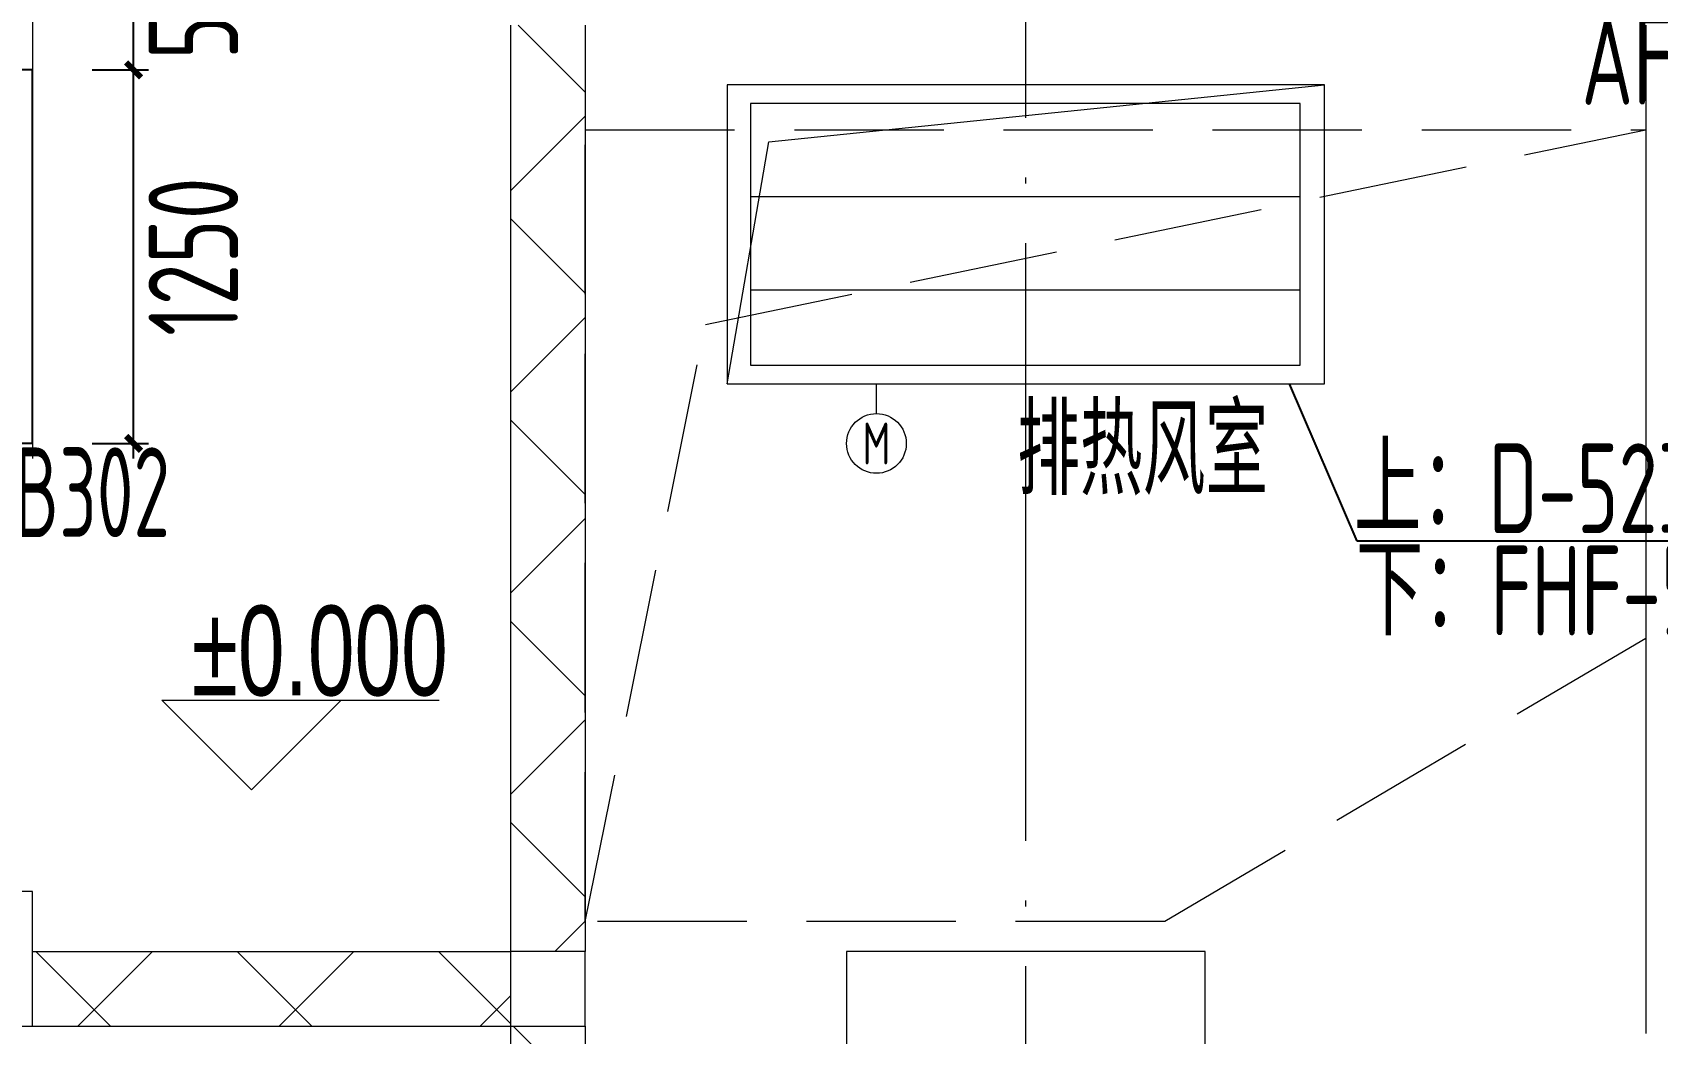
# Model space of a CAD drawing. Extents: x 4 to 13611208, y -605838 to 574722.
# Drawn here: x 13449972 to 13455412, y -8835 to -5485 of the extents above; entities that cross this region are included whole.
import ezdxf
from ezdxf.enums import TextEntityAlignment as Align

# ---------------------------------------------------------------- set-up
doc = ezdxf.new("R2010")
doc.units = 0
doc.header["$LTSCALE"] = 1000
doc.header["$MEASUREMENT"] = 0
doc.linetypes.add('DASH', pattern=[0.35, 0.25, -0.1])
doc.linetypes.add('DOTE', pattern=[2.42, 2, -0.2, 0.02, -0.2])
for name, color, linetype in [('DUCT-K-P标注', 7, 'Continuous'), ('DUCT-X-P标注', 7, 'Continuous'), ('DUCT-X-S标注', 7, 'Continuous'), ('DUCT-X-S风口', 7, 'Continuous'), ('SDF-标注', 7, 'Continuous')]:
    doc.layers.add(name, color=color, linetype=linetype)
doc.layers.add('SDF-风阀', color=51, linetype='Continuous', lineweight=5)
doc.layers.add('建筑底图', color=8, linetype='Continuous', lineweight=13)
doc.styles.add('67', font='gbenor.shx', dxfattribs={"width": 0.7, "bigfont": 'hztxt.shx'})
doc.styles.add('C', font='HZTXT_E', dxfattribs={"width": 0.7, "bigfont": 'HZTXT'})
doc.styles.add('du', font='gbenor.shx', dxfattribs={"width": 0.8, "bigfont": 'hztxt.shx'})
doc.styles.get("Standard").update_dxf_attribs({"font": 'gbenor.shx', "bigfont": 'gbcbig.shx'})
doc.dimstyles.new('67', dxfattribs={"dimscale": 100, "dimtxt": 3, "dimasz": 0.5, "dimexe": 0.5, "dimexo": 2, "dimgap": 0.5, "dimtad": 2, "dimdec": 0, "dimrnd": 5, "dimzin": 0, "dimdsep": 46, "dimtxsty": 'du', "dimblk": 'ARCHTICK', "dimcen": 0, "dimdle": 0.5, "dimclrd": 256, "dimclre": 256, "dimclrt": 256, "dimazin": 0, "dimtfac": 1, "dimtdec": 0, "dimtix": 1, "dimtmove": 2, "dimatfit": 3, "dimfxl": 100, "dimtolj": 1, "dimtzin": 0, "dimlwd": -1, "dimlwe": -1, "dimarcsym": 0})
pattern_1 = [(45, (0, 0), (-336.759605, 336.759605), []), (135, (0, 0), (-336.759605, -336.759605), [])]

# ---------------------------------------------------------------- blocks, each defined once
blk = doc.blocks.new('_FZH')
blk.add_lwpolyline([(-0.5, -0.5), (0.5, -0.5), (0.5, 0.5), (-0.5, 0.5)], close=True)
blk = doc.blocks.new('yyf')
for p, q in [((1942862, -228198.5), (1942862, -229566.8)), ((1942862, -228198.5), (1942924.5, -228198.5)), ((1942924.5, -228198.5), (1942924.5, -228707.4)), ((1942662, -228316.8), (1942862, -228316.8)), ((1942662, -229566.8), (1942662, -228316.8)), ((1942862, -229566.8), (1942862, -228316.8)), ((1943112, -228316.8), (1942862, -228316.8)), ((1943112, -229566.8), (1943112, -228316.8)), ((1942691.9, -229379.2), (1942832.1, -228504.4)), ((1942692, -228504.3), (1942832, -229379.3)), ((1942924.5, -228707.4), (1942862, -228707.4)), ((1942862, -229566.8), (1942662, -229566.8)), ((1943112, -229566.8), (1942862, -229566.8))]:
    blk.add_line(p, q)
blk = doc.blocks.new('_ArchTick')
at = {"color": 0, "linetype": 'ByBlock', "const_width": 0.4}
blk.add_lwpolyline([(-0.5, -0.5), (0.5, 0.5)], dxfattribs=at)
blk = doc.blocks.new('*D152')
at = {"layer": 'DUCT-X-S标注', "transparency": 16777216}
for p, q in [((13450310.7, -6910.3), (13450310.7, -5560.3)), ((13450172.4, -5610.3), (13450360.7, -5610.3)), ((13450172.4, -6860.3), (13450360.7, -6860.3))]:
    blk.add_line(p, q, dxfattribs=at)
at = {"layer": 'DUCT-X-S标注', "transparency": 16777216, "xscale": 50, "yscale": 50, "zscale": 50}
for p, rotation in [((13450310.7, -5610.3), 90), ((13450310.7, -6860.3), 270)]:
    blk.add_blockref('_ArchTick', p, dxfattribs=dict(at, rotation=rotation))
at = {"layer": 'DUCT-X-S标注', "transparency": 16777216, "insert": (13450510.7, -6235.3), "char_height": 300, "attachment_point": 5, "rotation": 90, "style": 'du'}
blk.add_mtext('\\A1;1250', dxfattribs=at)
blk = doc.blocks.new('*D153')
at = {"layer": 'DUCT-X-S标注', "transparency": 16777216}
for p, q in [((13450172.4, -5110.3), (13450360.7, -5110.3)), ((13450310.7, -5660.3), (13450310.7, -5060.3)), ((13450172.4, -5610.3), (13450360.7, -5610.3))]:
    blk.add_line(p, q, dxfattribs=at)
at = {"layer": 'DUCT-X-S标注', "transparency": 16777216, "xscale": 50, "yscale": 50, "zscale": 50}
for p, rotation in [((13450310.7, -5110.3), 90), ((13450310.7, -5610.3), 270)]:
    blk.add_blockref('_ArchTick', p, dxfattribs=dict(at, rotation=rotation))
at = {"layer": 'DUCT-X-S标注', "transparency": 16777216, "insert": (13450510.7, -5360.3), "char_height": 300, "attachment_point": 5, "rotation": 90, "style": 'du'}
blk.add_mtext('\\A1;500', dxfattribs=at)
blk = doc.blocks.new('排热风口')
for points in [[(0, 0), (800, 0), (800, 1250), (0, 1250)], [(50, 49), (750, 49), (750, 1199), (50, 1199)]]:
    blk.add_lwpolyline(points, close=True)
for points in [[(300, 1198), (300, 50)], [(550, 1198), (550, 50)]]:
    blk.add_lwpolyline(points)
blk = doc.blocks.new('M')
blk.add_line((0, -100), (0, 0))
blk.add_circle((0, -200), 100)
at = {"width": 0.8}
blk.add_text('M', height=140, dxfattribs=at).set_placement((0, -200), align=Align.MIDDLE)

msp = doc.modelspace()

# ---------------------------------------------------------------- hatches: boundary and pattern name
at = {"layer": '建筑底图'}
h = msp.add_hatch(dxfattribs=at)
h.set_pattern_fill('ANSI37', color=8, scale=300, style=0)
h.set_pattern_definition(pattern_1)
h.paths.add_polyline_path([(13451572.4, -8560.3), (13451822.4, -8560.3), (13451822.4, -5460.3), (13451572.4, -5460.3)])
h = msp.add_hatch(dxfattribs=at)
h.set_pattern_fill('ANSI37', color=8, scale=300, style=0)
h.set_pattern_definition(pattern_1)
h.paths.add_polyline_path([(13451572.4, -8810.3), (13451572.4, -8560.3), (13449972.4, -8560.3), (13449972.4, -8810.3)])
h = msp.add_hatch(dxfattribs=at)
h.set_pattern_fill('ANSI37', color=8, scale=300, style=0)
h.set_pattern_definition(pattern_1)
h.paths.add_polyline_path([(13451572.4, -12460.3), (13451822.4, -12460.3), (13451822.4, -8810.3), (13451572.4, -8810.3)])

# ---------------------------------------------------------------- linework, layer by layer
at = {"layer": 'SDF-标注'}
for p, q in [((13454406.3, -7187.7, 4160), (13454179.5, -6660.3)), ((13455909.5, -7187.7, 4160), (13454406.3, -7187.7, 4160))]:
    msp.add_line(p, q, dxfattribs=at)
at = {"layer": '建筑底图', "color": 8, "linetype": 'DOTE'}
msp.add_line((13453297.4, -22710.3), (13453297.4, 3889.7), dxfattribs=at)
at = {"layer": '建筑底图', "color": 8}
for p, q in [((13449972.4, -5110.3), (13449972.4, -6910.3)), ((13451572.4, -5460.3), (13451572.4, -8560.3)), ((13451822.4, -5460.3), (13451822.4, -8560.3)), ((13455372.4, -5460.3), (13455372.4, -8835.3)), ((13450705, -8020), (13450405, -7720)), ((13450405, -7720), (13451333.7, -7720)), ((13450705, -8020), (13451005, -7720)), ((13449972.4, -8560.3), (13451572.4, -8560.3)), ((13449972.4, -8810.3), (13451572.4, -8810.3)), ((13451572.4, -8810.3), (13451572.4, -12460.3)), ((13451822.4, -8810.3), (13451822.4, -12460.3))]:
    msp.add_line(p, q, dxfattribs=at)
for points in [[(13452297.4, -6660.3), (13452436.8, -5851), (13454297.4, -5660.3), (13452297.4, -5660.3)], [(13454297.4, -5660.3), (13452297.4, -5660.3), (13452297.4, -6660.3), (13454297.4, -6660.3)]]:
    msp.add_lwpolyline(points, close=True, dxfattribs=at)
at = {"layer": '建筑底图', "color": 8, "linetype": 'DASH', "ltscale": 2}
msp.add_lwpolyline([(13451822.4, -5810.3), (13455372.4, -5810.3), (13455372.4, -7513.2), (13453763, -8460.3), (13451822.4, -8460.3)], close=True, dxfattribs=at)
msp.add_lwpolyline([(13451822.4, -8460.3), (13452224.8, -6462.5), (13455372.4, -5810.3)], dxfattribs=at)

# ---------------------------------------------------------------- block references
at = {"layer": 'DUCT-X-S风口'}
msp.add_blockref('yyf', (11506860.3, 222706.5), dxfattribs=at)
at = {"layer": 'SDF-风阀', "xscale": 1.25, "yscale": 1.6, "rotation": 270}
msp.add_blockref('排热风口', (13452297.4, -5660.3), dxfattribs=at)
at = {"layer": 'SDF-风阀'}
msp.add_blockref('M', (13452797.1, -6660.3), dxfattribs=at)
at = {"layer": '建筑底图', "color": 8}
for p, xscale, yscale, zscale in [((13449847.4, -8585.3), 250, 450.000000384287, 450.000000384287), ((13451697.4, -8685.3), 250, 250, 250), ((13453297.4, -8960.3), 1200, 800, 800)]:
    msp.add_blockref('_FZH', p, dxfattribs=dict(at, xscale=xscale, yscale=yscale, zscale=zscale))

# ---------------------------------------------------------------- texts
at = {"layer": 'DUCT-K-P标注', "style": '67', "width": 0.75}
msp.add_text('AFHF-B108', height=300, dxfattribs=at).set_placement((13455157.4, -5726.6, 9900))
at = {"layer": 'DUCT-X-P标注', "style": 'du', "width": 0.7}
msp.add_text('YYF-B302', height=300, dxfattribs=at).set_placement((13449337.3, -7173.6, 2020))
at = {"layer": 'SDF-标注', "style": '67', "width": 0.75}
for s, p in [('上：D-523-B4', (13454395.9, -7160.2, 4160)), ('下：FHF-523-B2', (13454402.2, -7502.7, 4159.3))]:
    msp.add_text(s, height=300, dxfattribs=at).set_placement(p)
at = {"layer": '建筑底图', "color": 8, "style": 'C', "width": 0.7}
for s, p in [('排热风室', (13453268.3, -7032.8)), ('%%P0.000', (13450505.7, -7703.5))]:
    msp.add_text(s, height=300, dxfattribs=at).set_placement(p)

# ---------------------------------------------------------------- dimensions: what is measured, and where the dimension line sits
at = {"layer": 'DUCT-X-S标注', "color": 4}
for base, p1, p2, picture, middle in [((13450310.7, -5110.3), (13449972.4, -5610.3), (13449972.4, -5110.3), '*D153', (13450510.7, -5360.3)), ((13450310.7, -5610.3), (13449972.4, -6860.3), (13449972.4, -5610.3), '*D152', (13450510.7, -6235.3))]:
    dim = msp.add_linear_dim(base=base, p1=p1, p2=p2, angle=90, dimstyle='67', dxfattribs=at)
    dim.commit()
    dim.dimension.update_dxf_attribs({"geometry": picture, "text_midpoint": middle})

doc.saveas('drawing.dxf')
